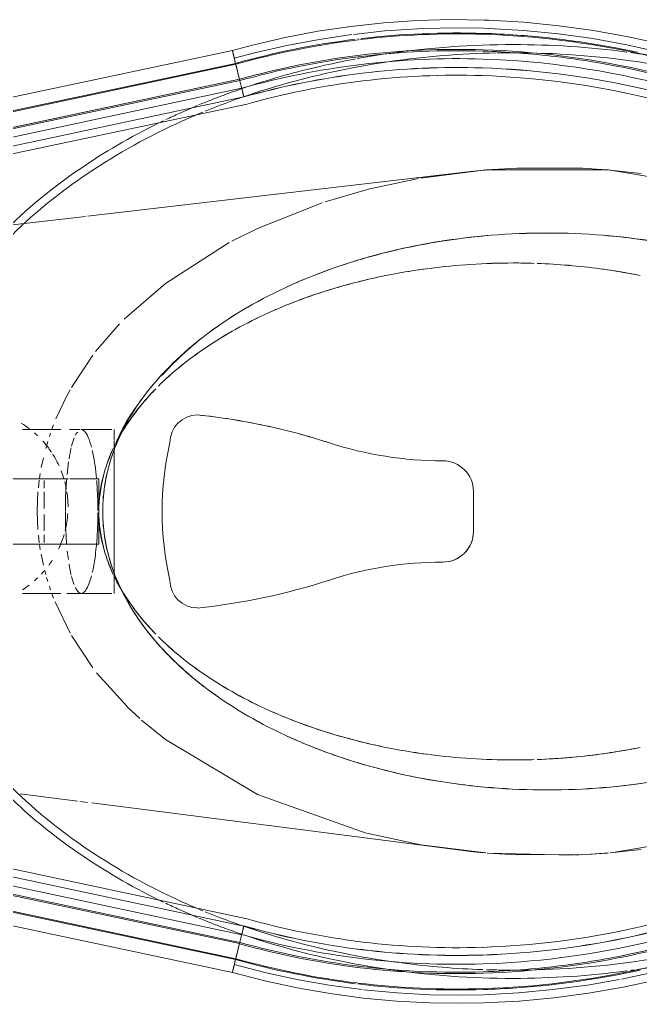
# Model space of a CAD drawing. Header units: inches. Extents: x 12491 to 15223, y 922 to 3433.
# Drawn here: x 14091.29 to 14100.75, y 2326.45 to 2341.46 of the extents above; entities that cross this region are included whole.
import ezdxf

# ---------------------------------------------------------------- set-up
doc = ezdxf.new("R2010")
doc.units = ezdxf.units.IN
doc.header["$MEASUREMENT"] = 0
doc.layers.add('P-SANR-FIXT-1', color=6, linetype='Continuous', lineweight=9)

# ---------------------------------------------------------------- blocks, each defined once
blk = doc.blocks.new('Plbg-Toilet Wall Mount FV-UH - _ALL_ADA-395364-DEMO _ NEW PLAN SUPERIMPOSED - 1ST FLOOR')
at = {"layer": 'P-SANR-FIXT-1'}
for p, q in [((-5.212, 21.119), (-4.909, 22.939)), ((7.138, 21.317), (7.026, 21.835)), ((-5.16, 21.614), (-5.21, 21.143)), ((-5.21, 21.143), (-5.16, 21.614)), ((5.21, 21.143), (5.16, 21.614)), ((5.16, 21.614), (5.21, 21.143)), ((-5.213, 21.103), (-5.225, 20.935)), ((-5.225, 20.935), (-5.213, 21.103)), ((5.212, 21.119), (5.238, 20.707)), ((5.225, 20.935), (5.213, 21.103)), ((5.213, 21.103), (5.225, 20.935)), ((-5.225, 20.935), (-5.237, 20.721)), ((5.234, 20.784), (5.225, 20.935)), ((5.225, 20.935), (5.234, 20.784)), ((-5.237, 20.721), (-5.24, 19.72)), ((5.24, 19.72), (5.237, 20.721)), ((5.237, 20.721), (5.24, 19.72)), ((5.243, 20.58), (5.213, 19.266)), ((5.24, 20.668), (5.242, 20.602)), ((-5.24, 19.72), (-5.213, 19.257)), ((-5.213, 19.257), (-5.24, 19.72)), ((5.214, 19.279), (5.24, 19.72)), ((5.24, 19.72), (5.214, 19.279)), ((-5.211, 19.235), (-5.204, 19.159)), ((-5.204, 19.159), (-5.211, 19.235)), ((5.212, 19.244), (5.087, 18.256)), ((5.204, 19.159), (5.211, 19.235)), ((5.211, 19.235), (5.204, 19.159)), ((-5.204, 19.159), (-5.195, 19.057)), ((-5.195, 19.057), (-5.204, 19.159)), ((5.195, 19.057), (5.204, 19.159)), ((5.204, 19.159), (5.195, 19.057)), ((-5.195, 19.057), (-4.508, 13.174)), ((-4.508, 13.174), (-5.195, 19.057)), ((-0.307, 19.057), (0, 19.057)), ((0, 19.057), (-0.307, 19.057)), ((0, 19.057), (0.307, 19.057)), ((0.307, 19.057), (0, 19.057)), ((4.795, 15.94), (5.195, 19.057)), ((5.195, 19.057), (4.795, 15.94)), ((-4.912, 17.434), (-5.08, 18.22)), ((5.086, 18.255), (4.912, 17.434)), ((-4.726, 16.795), (-4.909, 17.424)), ((-7.212, 17.303), (-7.211, 17.294)), ((4.448, 13.238), (4.795, 15.938)), ((4.795, 15.938), (4.448, 13.238)), ((-5.052, 8.224), (-6.596, 15.49)), ((-6.596, 15.49), (-5.052, 8.224)), ((-5.032, 8.23), (-6.576, 15.495)), ((-6.459, 15.524), (-6.458, 15.521)), ((-6.458, 15.521), (-4.916, 8.265)), ((-4.785, 8.298), (-6.328, 15.556)), ((-6.327, 15.556), (-4.784, 8.298)), ((-6.213, 15.584), (-4.676, 8.354)), ((-4.676, 8.354), (-6.213, 15.584)), ((-4.676, 8.354), (-6.213, 15.584)), ((-6.213, 15.584), (-4.676, 8.354)), ((4.676, 8.354), (6.213, 15.584)), ((6.213, 15.584), (4.676, 8.354)), ((6.213, 15.584), (4.676, 8.354)), ((4.676, 8.354), (6.213, 15.584)), ((6.327, 15.556), (4.787, 8.311)), ((4.788, 8.31), (6.328, 15.556)), ((4.914, 8.256), (6.459, 15.524)), ((6.576, 15.495), (5.029, 8.215)), ((6.596, 15.49), (5.048, 8.207)), ((5.048, 8.207), (6.596, 15.49)), ((-7.037, 15.381), (-5.483, 8.072)), ((-6.839, 15.43), (-5.29, 8.142)), ((-5.277, 8.147), (-6.826, 15.433)), ((5.276, 8.138), (6.826, 15.433)), ((6.839, 15.43), (5.288, 8.134)), ((5.483, 8.071), (7.037, 15.381)), ((3.158, 13.969), (2.98, 13.779)), ((-2.44, 13.295), (-2.863, 13.662)), ((2.979, 13.778), (2.461, 13.311)), ((-1.094, 13.577), (-1.25, 13.577)), ((-1.25, 13.577), (-1.094, 13.577)), ((-1.094, 13.577), (-1.25, 13.577)), ((-1.25, 13.577), (-1.094, 13.577)), ((-1.25, 13.544), (-1.25, 13.482)), ((-1.25, 13.544), (-1.25, 13.077)), ((-0.943, 13.577), (-1.083, 13.577)), ((-1.083, 13.577), (-0.943, 13.577)), ((-0.943, 13.577), (-1.083, 13.577)), ((-1.083, 13.577), (-0.943, 13.577)), ((-0.885, 13.577), (-0.943, 13.577)), ((-0.943, 13.577), (-0.885, 13.577)), ((-0.885, 13.577), (-0.943, 13.577)), ((-0.943, 13.577), (-0.885, 13.577)), ((0, 13.577), (-0.882, 13.577)), ((-0.882, 13.577), (-0.324, 13.577)), ((-0.625, 13.577), (-0.882, 13.577)), ((-0.882, 13.577), (0, 13.577)), ((0, 13.577), (-0.625, 13.577)), ((-0.324, 13.577), (0, 13.577)), ((0, 13.577), (0.882, 13.577)), ((0.882, 13.577), (0, 13.577)), ((0, 13.577), (0.882, 13.577)), ((0.625, 13.577), (0, 13.577)), ((0.882, 13.577), (0.625, 13.577)), ((0.885, 13.577), (0.943, 13.577)), ((0.943, 13.577), (0.885, 13.577)), ((0.885, 13.577), (0.943, 13.577)), ((0.943, 13.577), (0.885, 13.577)), ((0.943, 13.577), (1.083, 13.577)), ((1.083, 13.577), (0.943, 13.577)), ((0.943, 13.577), (1.083, 13.577)), ((1.083, 13.577), (0.943, 13.577)), ((1.094, 13.577), (1.25, 13.577)), ((1.25, 13.577), (1.094, 13.577)), ((1.094, 13.577), (1.25, 13.577)), ((1.25, 13.577), (1.094, 13.577)), ((1.25, 13.482), (1.25, 13.544)), ((1.25, 12.857), (1.25, 13.544)), ((-1.25, 13.482), (-1.25, 13.077)), ((1.25, 13.077), (1.25, 13.482)), ((-1.893, 12.927), (-2.386, 13.254)), ((-0.5, 12.901), (-0.5, 13.344)), ((-0.5, 13.344), (-0.5, 13.217)), ((-0.153, 13.344), (-0.5, 13.344)), ((-0.5, 13.217), (-0.5, 12.915)), ((-0.098, 13.344), (-0.153, 13.344)), ((0.06, 13.344), (-0.06, 13.344)), ((0.153, 13.344), (0.098, 13.344)), ((0.5, 13.344), (0.153, 13.344)), ((0.5, 13.218), (0.5, 13.344)), ((0.5, 13.344), (0.5, 12.9)), ((0.5, 12.915), (0.5, 13.218)), ((2.386, 13.254), (1.893, 12.927)), ((-4.504, 13.141), (-4.374, 12.031)), ((-4.374, 12.031), (-4.504, 13.141)), ((1.25, 13.077), (1.25, 12.857)), ((4.425, 13.057), (4.44, 13.17)), ((4.44, 13.17), (4.425, 13.057)), ((-1.25, 12.899), (-1.25, 13.06)), ((-1.25, 13.06), (-1.25, 12.899)), ((4.308, 12.147), (4.421, 13.022)), ((4.421, 13.022), (4.308, 12.147)), ((-1.765, 12.857), (-1.856, 12.906)), ((-1.413, 12.691), (-1.763, 12.856)), ((-1.25, 12.359), (-1.25, 12.767)), ((-1.25, 12.767), (-1.25, 12.182)), ((-0.5, 12.878), (-0.5, 12.789)), ((-0.5, 11.415), (-0.5, 12.863)), ((0.5, 12.785), (0.5, 12.9)), ((0.5, 12.885), (0.5, 10.927)), ((1.25, 12.767), (1.25, 12.614)), ((1.25, 12.182), (1.25, 12.767)), ((1.856, 12.906), (1.379, 12.677)), ((-1.256, 12.63), (-1.321, 12.655)), ((-0.5, 12.755), (-0.5, 12.681)), ((-0.5, 12.681), (-0.5, 12.51)), ((0.5, 12.681), (0.5, 12.755)), ((0.5, 12.552), (0.5, 12.681)), ((1.321, 12.655), (1.256, 12.63)), ((-1.146, 12.592), (-1.197, 12.609)), ((-0.96, 12.536), (-1.07, 12.568)), ((-0.67, 12.468), (-0.821, 12.5)), ((-0.5, 12.51), (-0.5, 11.415)), ((-0.358, 12.51), (-0.475, 12.51)), ((-0.044, 12.51), (-0.298, 12.51)), ((0.298, 12.51), (0.044, 12.51)), ((0.475, 12.51), (0.358, 12.51)), ((0.5, 11.027), (0.5, 12.51)), ((0.821, 12.5), (0.654, 12.465)), ((0.961, 12.536), (0.902, 12.52)), ((1.07, 12.568), (1.007, 12.549)), ((1.197, 12.609), (1.146, 12.592)), ((1.25, 12.57), (1.25, 12.182)), ((-1.25, 12.182), (-1.25, 12.356)), ((-0.504, 12.44), (-0.578, 12.452)), ((-0.363, 12.423), (-0.477, 12.436)), ((0, 12.404), (-0.302, 12.417)), ((0.273, 12.415), (0, 12.404)), ((0.477, 12.436), (0.363, 12.423)), ((0.583, 12.452), (0.504, 12.44))]:
    blk.add_line(p, q, dxfattribs=at)
at = {"layer": 'P-SANR-FIXT-1', "flags": 128}
for points in [[(-6.461, 23.968), (-6.659, 23.471), (-6.836, 22.966), (-6.993, 22.455), (-7.13, 21.938), (-7.245, 21.416), (-7.34, 20.89), (-7.414, 20.36), (-7.466, 19.828), (-7.497, 19.294), (-7.5, 19.218)], [(4.614, 23.89), (4.909, 22.939), (5.209, 21.154)], [(7.5, 19.218), (7.472, 19.752), (7.423, 20.284), (7.352, 20.814), (7.26, 21.341), (7.148, 21.864), (7.014, 22.381), (6.86, 22.893), (6.685, 23.399), (6.491, 23.897), (6.461, 23.968)], [(-7.007, 21.915), (-7.122, 21.398), (-7.216, 20.876), (-7.289, 20.352), (-7.341, 19.824), (-7.372, 19.296), (-7.375, 19.214)], [(7.375, 19.214), (7.347, 19.743), (7.298, 20.27), (7.228, 20.795), (7.143, 21.284)], [(-5.087, 18.256), (-5.212, 19.244), (-5.212, 21.119)], [(-5.24, 19.72), (-5.237, 20.721), (-5.225, 20.935)], [(-7.5, 19.218), (-7.506, 18.709), (-7.492, 18.2), (-7.458, 17.693), (-7.403, 17.187), (-7.328, 16.684), (-7.233, 16.184), (-7.119, 15.688), (-7.037, 15.381)], [(7.037, 15.381), (7.164, 15.874), (7.271, 16.371), (7.359, 16.872), (7.426, 17.377), (7.473, 17.883), (7.5, 18.391), (7.506, 18.9), (7.5, 19.218)], [(-7.375, 19.214), (-7.381, 18.71), (-7.367, 18.206), (-7.333, 17.704), (-7.282, 17.229)], [(7.301, 17.387), (7.348, 17.888), (7.375, 18.391), (7.381, 18.895), (7.375, 19.214)], [(4.909, 17.424), (4.321, 15.763), (3.481, 14.36), (3.184, 13.998)], [(6.916, 15.411), (7.042, 15.899), (7.148, 16.391), (7.235, 16.887), (7.298, 17.359)], [(-7.279, 17.203), (-7.205, 16.705), (-7.111, 16.21), (-6.998, 15.719), (-6.916, 15.411)], [(-4.127, 15.374), (-4.321, 15.763), (-4.712, 16.752)], [(-2.934, 13.732), (-3.481, 14.36), (-4.106, 15.335)]]:
    blk.add_lwpolyline(points, dxfattribs=at)
at = {"layer": 'P-SANR-FIXT-1'}
for centre, radius, start, end in [((5.862, 18.785), 13.152, 157.2758, 178.1438), ((5.862, 18.785), 12.895, 157.0821, 169.9863), ((5.862, 18.785), 12.916, 157.0869, 167.6115), ((5.862, 18.785), 12.916, 157.0869, 167.6115), ((-5.862, 18.785), 12.774, 1.8562, 22.9467), ((-5.862, 18.785), 12.916, 12.3885, 22.9131), ((-5.862, 18.785), 12.916, 12.3885, 22.9131), ((-5.862, 18.785), 13.152, 1.8562, 22.7242), ((5.862, 18.785), 12.639, 157.0205, 178.1438), ((5.862, 18.785), 12.521, 156.9911, 178.1438), ((5.862, 18.785), 12.521, 156.9911, 178.1438), ((5.862, 18.785), 12.521, 156.9911, 178.1438), ((5.862, 18.785), 12.521, 156.9911, 178.1438), ((5.862, 18.785), 12.638, 157.0203, 167.5814), ((-5.862, 18.785), 12.521, 1.8562, 23.0089), ((-5.862, 18.785), 12.521, 12.4326, 23.0089), ((-5.862, 18.785), 12.521, 1.8562, 23.0089), ((-5.862, 18.785), 12.521, 1.8562, 23.0089), ((-5.862, 18.785), 12.638, 12.4186, 22.9797), ((-5.862, 18.785), 12.639, 1.8562, 22.9795), ((-5.862, 18.785), 12.895, 12.3871, 18.2386), ((5.862, 18.785), 12.774, 165.3236, 178.1438), ((5.862, 18.785), 13.166, 167.8283, 172.102), ((5.862, 18.785), 12.916, 167.6153, 178.1438), ((5.862, 18.785), 12.916, 167.6153, 178.1438), ((5.862, 18.785), 12.638, 167.582, 178.1437), ((-5.862, 18.785), 12.521, 1.8562, 12.4326), ((-5.862, 18.785), 12.638, 1.8563, 12.418), ((-5.862, 18.785), 12.895, 9.8902, 12.3871), ((-5.862, 18.785), 12.916, 1.8562, 12.3847), ((-5.862, 18.785), 12.916, 1.8562, 12.3847), ((-5.862, 18.785), 13.166, 4.1316, 12.3477), ((5.862, 18.785), 12.895, 169.9863, 173.2025), ((-5.862, 18.785), 12.895, 4.7661, 9.8902), ((5.862, 18.785), 13.166, 172.1342, 175.9067), ((5.862, 18.785), 12.895, 173.2025, 178.1438), ((-5.862, 18.785), 12.895, 1.8562, 4.7661), ((5.862, 18.785), 13.166, 175.9233, 178.1438), ((-5.862, 18.785), 13.166, 1.8562, 4.0768), ((5.213, 18.806), 12.516, 178.1438, 186.7), ((5.213, 18.806), 12.502, 178.1438, 186.8053), ((5.213, 18.806), 12.266, 178.1438, 186.9135), ((5.213, 18.806), 12.266, 178.1438, 186.9135), ((5.213, 18.806), 12.245, 178.1438, 186.9154), ((5.213, 18.806), 12.124, 178.1438, 186.9246), ((5.213, 18.806), 11.989, 178.1438, 195.7263), ((5.213, 18.806), 11.988, 178.1438, 186.9351), ((5.213, 18.806), 11.871, 178.1438, 195.7448), ((5.213, 18.806), 11.871, 178.1438, 186.9443), ((5.213, 18.806), 11.871, 178.1438, 186.9443), ((5.213, 18.806), 11.871, 178.1438, 195.7448), ((-5.213, 18.806), 11.871, 344.2552, 1.8562), ((-5.213, 18.806), 11.871, 344.2552, 1.8562), ((-5.213, 18.806), 11.871, 344.2552, 1.8562), ((-5.213, 18.806), 11.989, 344.2737, 1.8562), ((-5.213, 18.806), 12.124, 344.2945, 1.8562), ((-5.213, 18.806), 11.871, 353.0557, 1.8562), ((-5.213, 18.806), 11.988, 353.0649, 1.8562), ((-5.213, 18.806), 12.245, 353.0846, 1.8562), ((-5.213, 18.806), 12.266, 353.0865, 1.8562), ((-5.213, 18.806), 12.266, 353.0865, 1.8562), ((-5.213, 18.806), 12.502, 353.0573, 1.8562), ((-5.213, 18.806), 12.516, 353.0648, 1.8562), ((-0.307, 18.591), 0.466, 90, 180), ((-0.307, 18.591), 0.466, 90, 180), ((0.307, 18.591), 0.466, 0, 90), ((0.307, 18.591), 0.466, 45, 90), ((0.307, 18.591), 0.466, 0, 45), ((-6.366, 18.591), 5.593, 342, 360), ((-6.366, 18.591), 5.593, 342, 360), ((6.366, 18.591), 5.593, 180, 198), ((6.366, 18.591), 5.593, 180, 198), ((5.213, 18.806), 12.502, 186.8964, 195.649), ((5.213, 18.806), 12.266, 186.9139, 195.684), ((5.213, 18.806), 12.266, 186.9139, 195.684), ((5.213, 18.806), 12.245, 186.9154, 187.0909), ((5.213, 18.806), 12.245, 187.0909, 195.6871), ((5.213, 18.806), 12.124, 186.9246, 195.7055), ((5.213, 18.806), 11.988, 186.9355, 195.7264), ((5.213, 18.806), 11.871, 186.9443, 195.7448), ((5.213, 18.806), 11.871, 186.9443, 195.7448), ((-5.213, 18.806), 11.871, 344.2552, 353.0557), ((-5.213, 18.806), 11.988, 344.2736, 353.0645), ((-5.213, 18.806), 12.245, 344.3129, 352.9091), ((-5.213, 18.806), 12.266, 344.316, 353.0861), ((-5.213, 18.806), 12.266, 344.316, 353.0861), ((-5.213, 18.806), 12.502, 344.351, 353.0161), ((-5.213, 18.806), 12.245, 352.9091, 353.0846), ((5.213, 18.806), 12.516, 187.1373, 195.647), ((-5.213, 18.806), 12.516, 344.353, 352.8882), ((8.312, 13.822), 9.84, 162, 174), ((8.312, 13.822), 9.84, 162, 168), ((-8.312, 13.822), 9.84, 6, 18), ((-8.312, 13.822), 9.84, 6, 18), ((8.312, 13.822), 9.84, 168, 174), ((-1.051, 14.85), 0.422, 180, 270), ((-1.051, 14.85), 0.422, 180, 270), ((1.051, 14.85), 0.422, 270, 360), ((1.051, 14.85), 0.422, 270, 360), ((0, 19.079), 4.768, 257.2614, 282.7386), ((0, 19.079), 4.768, 257.2614, 282.7386), ((-0.071, 11.376), 1.5, 106.7769, 111.4783), ((-0.071, 11.376), 1.5, 106.7769, 111.4783), ((-0.071, 11.376), 1.5, 100.6956, 105), ((-0.071, 11.376), 1.5, 100.6956, 105), ((-0.071, 11.376), 1.5, 90, 98.5061), ((-0.071, 11.376), 1.5, 90, 98.5061), ((-0.071, 11.376), 1.5, 76.0162, 86.1401), ((-0.071, 11.376), 1.5, 76.0162, 86.1401), ((-0.071, 11.376), 1.5, 67.5697, 73.7326), ((-0.071, 11.376), 1.5, 67.5697, 73.7326), ((-0.071, 11.376), 1.5, 64.5381, 67.4395), ((-0.071, 11.376), 1.5, 64.5381, 67.4395), ((-0.071, 11.376), 1.5, 123.6957, 126.2702), ((-0.071, 11.376), 1.5, 123.6957, 126.2702), ((-0.071, 11.376), 1.5, 120, 122.3552), ((-0.071, 11.376), 1.5, 120, 122.3552), ((-0.071, 11.376), 1.5, 114.6368, 119.5802), ((-0.071, 11.376), 1.5, 114.6368, 119.5802), ((-0.071, 11.376), 1.5, 53.4217, 57.1171), ((-0.071, 11.376), 1.5, 53.4217, 57.1171), ((-0.071, 11.376), 1.5, 126.5524, 131.8255), ((-0.071, 11.376), 1.5, 126.5524, 131.8255), ((-0.071, 11.376), 1.5, 46.8057, 49.4175), ((-0.071, 11.376), 1.5, 46.8057, 49.4175), ((-0.071, 11.376), 1.5, 136.1341, 138.8637), ((-0.071, 11.376), 1.5, 136.1341, 138.8637), ((-0.071, 11.376), 1.5, 41.0967, 43.8206), ((-0.071, 11.376), 1.5, 41.0967, 43.8206), ((-0.071, 11.376), 1.5, 142.4734, 148.3945), ((-0.071, 11.376), 1.5, 142.4734, 148.3945), ((-0.071, 11.376), 1.5, 32.3906, 37.2722), ((-0.071, 11.376), 1.5, 32.3906, 37.2722)]:
    blk.add_arc(centre, radius, start, end, dxfattribs=at)
for points in [[(0, 13.404), (-0.304, 13.404), (-0.912, 13.511), (-1.834, 14.022), (-2.708, 14.909), (-3.449, 16.141), (-3.983, 17.643), (-4.262, 19.316), (-4.262, 21.047), (-3.983, 22.72), (-3.449, 24.222), (-2.708, 25.454), (-1.834, 26.341), (-0.912, 26.851), (-0.304, 26.958), (0, 26.958)], [(0, 26.958), (0.304, 26.958), (0.912, 26.851), (1.834, 26.341), (2.708, 25.454), (3.449, 24.222), (3.983, 22.72), (4.262, 21.047), (4.262, 19.316), (3.983, 17.643), (3.449, 16.141), (2.708, 14.909), (1.834, 14.022), (0.912, 13.511), (0.304, 13.404), (0, 13.404)], [(-6.618, 22.801), (-6.719, 22.402), (-6.799, 21.994), (-6.86, 21.581)], [(6.86, 21.582), (6.799, 21.994), (6.719, 22.402), (6.618, 22.801)], [(6.994, 21.536), (6.964, 21.741), (6.93, 21.944), (6.892, 22.146)], [(-7.005, 21.454), (-6.993, 21.539), (-6.981, 21.623), (-6.968, 21.708)], [(-3.637, 21.417), (-3.625, 21.478), (-3.614, 21.54), (-3.601, 21.601)], [(3.601, 21.601), (3.614, 21.54), (3.625, 21.478), (3.637, 21.417)], [(7.001, 19.663), (7.001, 20.305), (6.954, 20.946), (6.861, 21.576)], [(7.005, 21.454), (7.002, 21.474), (6.999, 21.494), (6.997, 21.515)], [(3.753, 20.549), (3.768, 20.377), (3.779, 20.203), (3.786, 20.03)], [(-7, 19.603), (-7, 19.542), (-6.999, 19.482), (-6.998, 19.421)], [(6.999, 19.435), (7, 19.491), (7, 19.547), (7, 19.603)], [(7, 19.603), (7.001, 19.623), (7.001, 19.643), (7.001, 19.663)], [(6.994, 19.258), (6.996, 19.312), (6.997, 19.367), (6.998, 19.421)], [(6.891, 17.966), (6.944, 18.374), (6.978, 18.785), (6.992, 19.198)], [(-4.118, 18.526), (-4.092, 18.365), (-4.062, 18.205), (-4.028, 18.047)], [(4.028, 18.048), (4.062, 18.205), (4.092, 18.365), (4.118, 18.526)], [(-6.911, 17.286), (-6.941, 17.448), (-6.968, 17.61), (-6.991, 17.774)], [(6.657, 16.182), (6.802, 16.7), (6.913, 17.233), (6.991, 17.774)], [(-3.712, 16.919), (-3.662, 16.775), (-3.608, 16.634), (-3.551, 16.497)], [(3.615, 16.656), (3.649, 16.743), (3.681, 16.83), (3.712, 16.919)], [(3.551, 16.496), (3.573, 16.549), (3.594, 16.602), (3.615, 16.656)], [(6.359, 15.263), (6.47, 15.563), (6.57, 15.87), (6.657, 16.182)], [(-6.576, 15.495), (-6.685, 15.468), (-6.87, 15.422), (-6.99, 15.393), (-7.034, 15.382)], [(-6.704, 15.463), (-6.669, 15.472), (-6.627, 15.482), (-6.584, 15.493)], [(-6.359, 15.263), (-6.398, 15.369), (-6.436, 15.475), (-6.472, 15.582)], [(6.328, 15.556), (6.367, 15.546), (6.445, 15.527), (6.537, 15.504), (6.569, 15.496), (6.576, 15.495)], [(6.576, 15.495), (6.685, 15.468), (6.87, 15.422), (6.99, 15.393), (7.034, 15.382)], [(6.704, 15.463), (6.669, 15.472), (6.627, 15.482), (6.584, 15.493)], [(-7.034, 15.382), (-7.037, 15.381), (-7.038, 15.381), (-7.037, 15.381)], [(-6.914, 15.412), (-6.871, 15.422), (-6.811, 15.437), (-6.735, 15.456)], [(6.914, 15.412), (6.871, 15.422), (6.811, 15.437), (6.735, 15.456)], [(6.826, 15.433), (6.845, 15.428), (6.881, 15.42), (6.914, 15.412), (6.917, 15.411), (6.914, 15.412)], [(7.034, 15.382), (7.037, 15.381), (7.038, 15.381), (7.037, 15.381)], [(-6.205, 14.87), (-6.258, 14.997), (-6.308, 15.126), (-6.356, 15.256)], [(6.205, 14.87), (6.258, 14.997), (6.308, 15.126), (6.356, 15.256)], [(-6.094, 14.93), (-6.051, 14.827), (-6.007, 14.724), (-5.961, 14.623)], [(-5.961, 14.623), (-5.732, 14.115), (-5.465, 13.635), (-5.163, 13.184)], [(-1.678, 14.036), (-1.742, 14.091), (-1.807, 14.15), (-1.871, 14.213)], [(1.871, 14.213), (1.807, 14.15), (1.742, 14.092), (1.678, 14.038)], [(-1.806, 14.069), (-1.59, 13.903), (-1.369, 13.751), (-1.149, 13.653)], [(1.149, 13.667), (1.369, 13.77), (1.59, 13.903), (1.806, 14.069)], [(-1.149, 13.667), (-1.096, 13.643), (-1.043, 13.618), (-0.99, 13.597)], [(0.99, 13.599), (1.043, 13.62), (1.096, 13.643), (1.149, 13.667)], [(-0.992, 13.581), (-1.019, 13.594), (-1.046, 13.608), (-1.073, 13.622)], [(-1.073, 13.622), (-1.046, 13.608), (-1.019, 13.594), (-0.992, 13.58)], [(-0.821, 13.506), (-0.867, 13.524), (-0.914, 13.544), (-0.96, 13.566)], [(-0.96, 13.566), (-0.892, 13.534), (-0.823, 13.503), (-0.755, 13.478)], [(-0.887, 13.56), (-0.59, 13.455), (-0.295, 13.404), (0, 13.404)], [(0, 13.404), (0.295, 13.404), (0.59, 13.455), (0.887, 13.56)], [(0.755, 13.481), (0.823, 13.506), (0.892, 13.534), (0.96, 13.566)], [(0.96, 13.566), (0.914, 13.544), (0.867, 13.523), (0.821, 13.504)], [(1.073, 13.622), (1.046, 13.608), (1.019, 13.594), (0.992, 13.58)], [(0.992, 13.581), (1.019, 13.594), (1.046, 13.608), (1.073, 13.622)], [(-0.755, 13.481), (-0.777, 13.489), (-0.799, 13.497), (-0.821, 13.506)], [(0.821, 13.506), (0.799, 13.497), (0.777, 13.489), (0.755, 13.48)], [(-1.128, 13.185), (-1.088, 13.202), (-1.037, 13.218), (-0.979, 13.233)], [(-0.928, 13.246), (-0.884, 13.256), (-0.835, 13.265), (-0.784, 13.274)], [(-0.777, 13.275), (-0.753, 13.279), (-0.729, 13.283), (-0.704, 13.287)], [(-0.703, 13.287), (-0.64, 13.296), (-0.573, 13.304), (-0.503, 13.311)], [(-0.281, 13.325), (-0.214, 13.328), (-0.145, 13.329), (-0.077, 13.331)], [(-0.075, 13.331), (-0.054, 13.331), (-0.034, 13.331), (-0.014, 13.332)], [(0, 13.344), (-0.016, 13.344), (-0.033, 13.344), (-0.049, 13.344)], [(-0.049, 13.344), (-0.033, 13.344), (-0.016, 13.344), (0, 13.344)], [(0.049, 13.344), (0.033, 13.344), (0.016, 13.344), (0, 13.344)], [(0, 13.344), (0.016, 13.344), (0.033, 13.344), (0.049, 13.344)], [(0.02, 13.332), (0.038, 13.331), (0.056, 13.331), (0.075, 13.331)], [(0.077, 13.331), (0.223, 13.329), (0.367, 13.322), (0.502, 13.31)], [(0.703, 13.287), (0.786, 13.275), (0.863, 13.261), (0.929, 13.246)], [(0.981, 13.233), (1.039, 13.218), (1.138, 13.186), (1.229, 13.133), (1.25, 13.096), (1.25, 13.077)], [(-5.163, 13.184), (-4.861, 12.736), (-4.525, 12.316), (-4.148, 11.953)], [(1.25, 13.077), (1.25, 13.06), (1.241, 13.043), (1.222, 13.026)], [(-0.997, 12.93), (-1.042, 12.942), (-1.087, 12.954), (-1.122, 12.967)], [(-0.803, 12.891), (-0.864, 12.901), (-0.918, 12.912), (-0.97, 12.924)], [(0.971, 12.924), (0.921, 12.912), (0.864, 12.901), (0.803, 12.891)], [(1.116, 12.967), (1.081, 12.954), (1.039, 12.941), (0.991, 12.93)], [(1.219, 13.023), (1.203, 13.01), (1.183, 12.997), (1.157, 12.984)], [(-0.562, 12.86), (-0.633, 12.867), (-0.698, 12.876), (-0.759, 12.885)], [(-0.291, 12.842), (-0.363, 12.845), (-0.435, 12.849), (-0.502, 12.855)], [(-0.01, 12.835), (-0.101, 12.835), (-0.193, 12.837), (-0.282, 12.841)], [(0.281, 12.841), (0.189, 12.837), (0.094, 12.835), (0, 12.835)], [(0.735, 12.881), (0.694, 12.875), (0.652, 12.869), (0.608, 12.864)]]:
    blk.add_open_spline(points, degree=3, dxfattribs=at)
for points, knots in [([(2.213, 14.426), (2.376, 14.587), (2.816, 15.088), (3.449, 16.141), (3.983, 17.643), (4.262, 19.316), (4.262, 21.047), (3.983, 22.72), (3.449, 24.222), (2.708, 25.454), (1.834, 26.341), (0.912, 26.851), (0.304, 26.958), (0, 26.958)], [3.730641, 3.730641, 3.730641, 3.730641, 3.866576, 4.108237, 4.349898, 4.591558, 4.833219, 5.07488, 5.316541, 5.558202, 5.799863, 6.041524, 6.283185, 6.283185, 6.283185, 6.283185]), ([(-3.454, 24.091), (-3.649, 23.658), (-3.934, 22.842), (-4.106, 21.95), (-4.158, 21.565)], [0.9817477, 0.9817477, 0.9817477, 0.9817477, 1.2083049, 1.3744468, 1.3744468, 1.3744468, 1.3744468]), ([(-4.119, 21.826), (-4.161, 21.567), (-4.262, 20.74), (-4.261, 19.623), (-4.161, 18.796), (-4.12, 18.536)], [1.3367236, 1.3367236, 1.3367236, 1.3367236, 1.4499658, 1.6916268, 1.804869, 1.804869, 1.804869, 1.804869]), ([(4.118, 18.526), (4.16, 18.789), (4.262, 19.619), (4.261, 20.744), (4.161, 21.574), (4.118, 21.837)], [4.4768, 4.4768, 4.4768, 4.4768, 4.5915585, 4.8332195, 4.9479779, 4.9479779, 4.9479779, 4.9479779]), ([(-6.861, 21.577), (-6.954, 20.946), (-7.002, 20.285), (-7.001, 19.623), (-7, 19.603)], [0.43159853, 0.43159853, 0.43159853, 0.43159853, 0.5, 0.50214534, 0.50214534, 0.50214534, 0.50214534]), ([(-4.158, 21.566), (-4.181, 21.391), (-4.231, 20.932), (-4.25, 20.467), (-4.25, 20.181)], [1.3744468, 1.3744468, 1.3744468, 1.3744468, 1.4499658, 1.5707963, 1.5707963, 1.5707963, 1.5707963]), ([(-3.601, 21.6), (-3.642, 21.399), (-3.729, 20.883), (-3.774, 20.351), (-3.786, 20.03)], [-5.0026007, -5.0026007, -5.0026007, -5.0026007, -4.9087385, -4.7663671, -4.7663671, -4.7663671, -4.7663671]), ([(3.786, 20.03), (3.774, 20.351), (3.729, 20.883), (3.642, 21.399), (3.601, 21.6)], [-1.5168182, -1.5168182, -1.5168182, -1.5168182, -1.3744468, -1.2805846, -1.2805846, -1.2805846, -1.2805846]), ([(-6.991, 17.774), (-7.081, 18.396), (-7.167, 19.611), (-7.088, 20.825), (-7.012, 21.397)], [0.4331085, 0.4331085, 0.4331085, 0.4331085, 0.5, 0.5613389, 0.5613389, 0.5613389, 0.5613389]), ([(-3.786, 20.03), (-3.774, 20.351), (-3.734, 20.819), (-3.662, 21.275), (-3.637, 21.416)], [4.7663741, 4.7663741, 4.7663741, 4.7663741, 4.9087385, 4.9741884, 4.9741884, 4.9741884, 4.9741884]), ([(3.637, 21.416), (3.662, 21.275), (3.705, 21), (3.737, 20.722), (3.749, 20.589)], [1.3089969, 1.3089969, 1.3089969, 1.3089969, 1.3744468, 1.4339946, 1.4339946, 1.4339946, 1.4339946]), ([(6.991, 17.774), (7.081, 18.396), (7.167, 19.611), (7.088, 20.825), (7.012, 21.397)], [-0.5668915, -0.5668915, -0.5668915, -0.5668915, -0.5, -0.4386611, -0.4386611, -0.4386611, -0.4386611]), ([(-4.25, 20.181), (-4.25, 19.895), (-4.231, 19.431), (-4.182, 18.972), (-4.158, 18.797)], [1.5707963, 1.5707963, 1.5707963, 1.5707963, 1.6916268, 1.7671459, 1.7671459, 1.7671459, 1.7671459]), ([(-3.71, 18.383), (-3.764, 18.803), (-3.799, 19.339), (-3.791, 19.875), (-3.787, 19.981)], [4.5224767, 4.5224767, 4.5224767, 4.5224767, 4.712389, 4.7592635, 4.7592635, 4.7592635, 4.7592635]), ([(-3.787, 19.981), (-3.791, 19.875), (-3.799, 19.339), (-3.765, 18.803), (-3.71, 18.383)], [-4.7592567, -4.7592567, -4.7592567, -4.7592567, -4.712389, -4.5224949, -4.5224949, -4.5224949, -4.5224949]), ([(3.787, 19.981), (3.791, 19.875), (3.799, 19.339), (3.764, 18.803), (3.71, 18.383)], [1.5239218, 1.5239218, 1.5239218, 1.5239218, 1.5707963, 1.7607086, 1.7607086, 1.7607086, 1.7607086]), ([(3.71, 18.383), (3.764, 18.803), (3.799, 19.339), (3.791, 19.875), (3.787, 19.981)], [-1.7606904, -1.7606904, -1.7606904, -1.7606904, -1.5707963, -1.5239287, -1.5239287, -1.5239287, -1.5239287]), ([(-6.998, 19.404), (-6.977, 18.318), (-6.756, 16.784), (-6.274, 15.369), (-6.109, 14.965)], [0.5092199, 0.5092199, 0.5092199, 0.5092199, 0.625, 0.6735767, 0.6735767, 0.6735767, 0.6735767]), ([(-4.158, 18.797), (-4.106, 18.413), (-3.927, 17.487), (-3.449, 16.141), (-2.708, 14.909), (-1.834, 14.022), (-0.912, 13.511), (-0.304, 13.404), (0, 13.404)], [1.767146, 1.767146, 1.767146, 1.767146, 1.933288, 2.174949, 2.41661, 2.658271, 2.899932, 3.141593, 3.141593, 3.141593, 3.141593]), ([(-3.637, 17.91), (-3.662, 18.052), (-3.686, 18.205), (-3.707, 18.359), (-3.708, 18.368)], [4.45058959, 4.45058959, 4.45058959, 4.45058959, 4.51603944, 4.52030831, 4.52030831, 4.52030831, 4.52030831]), ([(-3.708, 18.368), (-3.707, 18.359), (-3.648, 17.915), (-3.472, 17.059), (-3.057, 15.912), (-2.524, 14.956), (-2.117, 14.456), (-1.913, 14.254)], [-4.5203255, -4.5203255, -4.5203255, -4.5203255, -4.5160394, -4.3196899, -4.1233404, -3.9269908, -3.7373195, -3.7373195, -3.7373195, -3.7373195]), ([(1.913, 14.254), (2.118, 14.46), (2.524, 14.954), (3.057, 15.912), (3.472, 17.059), (3.648, 17.915), (3.707, 18.359), (3.708, 18.368)], [-2.5458658, -2.5458658, -2.5458658, -2.5458658, -2.3561945, -2.1598449, -1.9634954, -1.7671459, -1.7628598, -1.7628598, -1.7628598, -1.7628598]), ([(3.708, 18.368), (3.707, 18.359), (3.686, 18.205), (3.662, 18.052), (3.637, 17.91)], [1.762877, 1.762877, 1.762877, 1.762877, 1.76714587, 1.83259571, 1.83259571, 1.83259571, 1.83259571]), ([(-4.028, 18.048), (-4.001, 17.921), (-3.911, 17.534), (-3.798, 17.163), (-3.712, 16.92)], [1.8767298, 1.8767298, 1.8767298, 1.8767298, 1.9332878, 2.0511799, 2.0511799, 2.0511799, 2.0511799]), ([(3.712, 16.919), (3.798, 17.162), (3.911, 17.534), (4.001, 17.921), (4.028, 18.048)], [4.2320054, 4.2320054, 4.2320054, 4.2320054, 4.3498975, 4.4064555, 4.4064555, 4.4064555, 4.4064555]), ([(-3.189, 16.305), (-3.285, 16.552), (-3.458, 17.071), (-3.585, 17.626), (-3.637, 17.91)], [4.1889052, 4.1889052, 4.1889052, 4.1889052, 4.3196899, 4.4505676, 4.4505676, 4.4505676, 4.4505676]), ([(3.637, 17.91), (3.585, 17.626), (3.458, 17.071), (3.285, 16.552), (3.189, 16.304)], [1.8326177, 1.8326177, 1.8326177, 1.8326177, 1.9634954, 2.0942801, 2.0942801, 2.0942801, 2.0942801]), ([(6.109, 14.966), (6.274, 15.369), (6.6, 16.325), (6.806, 17.336), (6.884, 17.913)], [0.3264233, 0.3264233, 0.3264233, 0.3264233, 0.375, 0.4375, 0.4375, 0.4375, 0.4375]), ([(-6.484, 15.617), (-6.546, 15.803), (-6.711, 16.341), (-6.839, 16.896), (-6.907, 17.261)], [0.35364369, 0.35364369, 0.35364369, 0.35364369, 0.375, 0.41464738, 0.41464738, 0.41464738, 0.41464738]), ([(-3.551, 16.496), (-3.507, 16.391), (-3.257, 15.822), (-2.776, 15.012), (-2.282, 14.494), (-2.068, 14.297)], [2.1212008, 2.1212008, 2.1212008, 2.1212008, 2.1749488, 2.4166097, 2.5925993, 2.5925993, 2.5925993, 2.5925993]), ([(2.068, 14.288), (2.282, 14.482), (2.775, 15.02), (3.257, 15.821), (3.507, 16.391), (3.551, 16.496)], [3.690586, 3.690586, 3.690586, 3.690586, 3.8665756, 4.1082365, 4.1619845, 4.1619845, 4.1619845, 4.1619845]), ([(-1.913, 14.254), (-2.118, 14.46), (-2.524, 14.954), (-2.937, 15.697), (-3.14, 16.18), (-3.188, 16.304)], [3.7373192, 3.7373192, 3.7373192, 3.7373192, 3.9269908, 4.1233404, 4.1887902, 4.1887902, 4.1887902, 4.1887902]), ([(3.188, 16.304), (3.14, 16.18), (2.937, 15.697), (2.524, 14.956), (2.117, 14.456), (1.913, 14.254)], [2.0943951, 2.0943951, 2.0943951, 2.0943951, 2.1598449, 2.3561945, 2.5458661, 2.5458661, 2.5458661, 2.5458661]), ([(-6.328, 15.556), (-6.347, 15.551), (-6.386, 15.542), (-6.442, 15.528), (-6.491, 15.516), (-6.545, 15.502), (-6.569, 15.496), (-6.576, 15.495)], [0, 0, 0, 0, 0.166667, 0.333333, 0.5, 0.666667, 1, 1, 1, 1]), ([(-6.459, 15.524), (-6.457, 15.524), (-6.446, 15.527), (-6.417, 15.534), (-6.39, 15.541), (-6.36, 15.548), (-6.338, 15.553), (-6.327, 15.556)], [0, 0, 0, 0, 0.333333, 0.5, 0.666667, 0.833333, 1, 1, 1, 1]), ([(6.459, 15.524), (6.457, 15.524), (6.446, 15.527), (6.417, 15.534), (6.39, 15.541), (6.36, 15.548), (6.338, 15.553), (6.327, 15.556)], [-1, -1, -1, -1, -0.666667, -0.5, -0.333333, -0.166667, 0, 0, 0, 0]), ([(-7.037, 15.381), (-7.036, 15.382), (-7.027, 15.384), (-6.991, 15.393), (-6.952, 15.402), (-6.938, 15.406)], [0.1428571, 0.1428571, 0.1428571, 0.1428571, 0.2857143, 0.5714286, 0.7142857, 0.7142857, 0.7142857, 0.7142857]), ([(-6.826, 15.433), (-6.836, 15.431), (-6.854, 15.426), (-6.878, 15.42), (-6.897, 15.416), (-6.915, 15.411), (-6.917, 15.411), (-6.914, 15.412)], [0, 0, 0, 0, 0.166667, 0.333333, 0.5, 0.666667, 1, 1, 1, 1]), ([(7.037, 15.381), (7.036, 15.381), (7.032, 15.382), (7.009, 15.388), (6.965, 15.399), (6.937, 15.406)], [-0.8571429, -0.8571429, -0.8571429, -0.8571429, -0.7857143, -0.5714286, -0.2857143, -0.2857143, -0.2857143, -0.2857143]), ([(4.148, 11.953), (4.522, 12.323), (5.199, 13.15), (5.785, 14.211), (6.051, 14.827), (6.094, 14.93)], [0.1875, 0.1875, 0.1875, 0.1875, 0.25, 0.3125, 0.3250001, 0.3250001, 0.3250001, 0.3250001]), ([(-5.98, 14.365), (-6.012, 14.433), (-6.087, 14.594), (-6.157, 14.757), (-6.197, 14.851)], [0.30408491, 0.30408491, 0.30408491, 0.30408491, 0.3125, 0.32373796, 0.32373796, 0.32373796, 0.32373796]), ([(5.98, 14.365), (6.012, 14.433), (6.087, 14.594), (6.157, 14.757), (6.197, 14.851)], [-0.69591509, -0.69591509, -0.69591509, -0.69591509, -0.6875, -0.67626204, -0.67626204, -0.67626204, -0.67626204]), ([(1.486, 13.849), (1.6, 13.919), (1.846, 14.089), (2.086, 14.3), (2.213, 14.426)], [3.5342917, 3.5342917, 3.5342917, 3.5342917, 3.6249146, 3.7306413, 3.7306413, 3.7306413, 3.7306413]), ([(-2.932, 10.844), (-2.951, 10.855), (-3.422, 11.14), (-4.273, 11.82), (-5.251, 13.015), (-5.758, 13.905), (-5.964, 14.332)], [0.1222923, 0.1222923, 0.1222923, 0.1222923, 0.125, 0.1875, 0.25, 0.302738, 0.302738, 0.302738, 0.302738]), ([(-2.068, 14.288), (-1.988, 14.216), (-1.901, 14.144), (-1.813, 14.074), (-1.806, 14.068)], [2.59259931, 2.59259931, 2.59259931, 2.59259931, 2.65827071, 2.66371959, 2.66371959, 2.66371959, 2.66371959]), ([(1.806, 14.069), (1.812, 14.074), (1.901, 14.142), (1.988, 14.216), (2.068, 14.288)], [3.61946572, 3.61946572, 3.61946572, 3.61946572, 3.6249146, 3.690586, 3.690586, 3.690586, 3.690586]), ([(2.959, 10.86), (2.97, 10.867), (3.43, 11.147), (4.273, 11.82), (5.251, 13.015), (5.758, 13.905), (5.964, 14.332)], [-0.8764223, -0.8764223, -0.8764223, -0.8764223, -0.875, -0.8125, -0.75, -0.697262, -0.697262, -0.697262, -0.697262]), ([(-1.871, 14.213), (-1.665, 14.012), (-1.397, 13.812), (-1.13, 13.647), (-1.072, 13.614)], [-3.7244161, -3.7244161, -3.7244161, -3.7244161, -3.5342917, -3.4811446, -3.4811446, -3.4811446, -3.4811446]), ([(1.073, 13.622), (1.131, 13.652), (1.396, 13.803), (1.665, 14.012), (1.871, 14.213)], [-2.8020407, -2.8020407, -2.8020407, -2.8020407, -2.7488936, -2.5587692, -2.5587692, -2.5587692, -2.5587692]), ([(-1.073, 13.622), (-1.131, 13.652), (-1.331, 13.766), (-1.534, 13.913), (-1.678, 14.036)], [3.4811583, 3.4811583, 3.4811583, 3.4811583, 3.5342917, 3.6651914, 3.6651914, 3.6651914, 3.6651914]), ([(1.678, 14.036), (1.534, 13.913), (1.332, 13.771), (1.13, 13.648), (1.072, 13.615)], [2.6179939, 2.6179939, 2.6179939, 2.6179939, 2.7488936, 2.802027, 2.802027, 2.802027, 2.802027]), ([(0, 13.404), (0.304, 13.404), (0.798, 13.491), (1.296, 13.732), (1.486, 13.849)], [3.1415927, 3.1415927, 3.1415927, 3.1415927, 3.3832536, 3.5342917, 3.5342917, 3.5342917, 3.5342917]), ([(-0.99, 13.599), (-0.964, 13.589), (-0.93, 13.575), (-0.896, 13.564), (-0.887, 13.561)], [2.87979327, 2.87979327, 2.87979327, 2.87979327, 2.89993168, 2.90683814, 2.90683814, 2.90683814, 2.90683814]), ([(0.887, 13.56), (0.896, 13.563), (0.93, 13.576), (0.964, 13.589), (0.99, 13.599)], [3.37634717, 3.37634717, 3.37634717, 3.37634717, 3.38325363, 3.40339204, 3.40339204, 3.40339204, 3.40339204]), ([(-0.073, 13.345), (-0.251, 13.351), (-0.476, 13.387), (-0.706, 13.463), (-0.754, 13.48)], [3.1652796, 3.1652796, 3.1652796, 3.1652796, 3.3379422, 3.3823477, 3.3823477, 3.3823477, 3.3823477]), ([(-0.754, 13.48), (-0.706, 13.463), (-0.476, 13.387), (-0.251, 13.357), (-0.073, 13.347)], [-3.3823475, -3.3823475, -3.3823475, -3.3823475, -3.3379422, -3.1652797, -3.1652797, -3.1652797, -3.1652797]), ([(0.754, 13.48), (0.706, 13.463), (0.476, 13.387), (0.251, 13.357), (0.073, 13.347)], [2.9008381, 2.9008381, 2.9008381, 2.9008381, 2.9452431, 3.1179057, 3.1179057, 3.1179057, 3.1179057]), ([(0.073, 13.345), (0.251, 13.351), (0.476, 13.387), (0.706, 13.463), (0.754, 13.48)], [-3.1179056, -3.1179056, -3.1179056, -3.1179056, -2.9452431, -2.9008383, -2.9008383, -2.9008383, -2.9008383]), ([(-0.471, 13.312), (-0.453, 13.314), (-0.391, 13.319), (-0.326, 13.322), (-0.28, 13.323)], [0.7562449, 0.7562449, 0.7562449, 0.7562449, 0.7857143, 0.8571429, 0.8571429, 0.8571429, 0.8571429]), ([(0.502, 13.31), (0.517, 13.308), (0.587, 13.302), (0.654, 13.294), (0.704, 13.287)], [0.2604678, 0.2604678, 0.2604678, 0.2604678, 0.2857143, 0.3774525, 0.3774525, 0.3774525, 0.3774525]), ([(-1.25, 13.077), (-1.25, 13.096), (-1.23, 13.132), (-1.17, 13.167), (-1.132, 13.184)], [0, 0, 0, 0, 0.1428571, 0.2814731, 0.2814731, 0.2814731, 0.2814731]), ([(-1.157, 12.984), (-1.165, 12.988), (-1.191, 13.001), (-1.204, 13.014), (-1.211, 13.023)], [0.7498313, 0.7498313, 0.7498313, 0.7498313, 0.7857143, 0.855709, 0.855709, 0.855709, 0.855709]), ([(0.502, 12.855), (0.474, 12.853), (0.405, 12.847), (0.333, 12.844), (0.291, 12.843)], [0.7392133, 0.7392133, 0.7392133, 0.7392133, 0.7857143, 0.8514758, 0.8514758, 0.8514758, 0.8514758])]:
    blk.add_open_spline(points, degree=3, knots=knots, dxfattribs=at)

msp = doc.modelspace()

# ---------------------------------------------------------------- block references
at = {"layer": 'P-SANR-FIXT-1', "rotation": 269.9999999999997}
msp.add_blockref('Plbg-Toilet Wall Mount FV-UH - _ALL_ADA-395364-DEMO _ NEW PLAN SUPERIMPOSED - 1ST FLOOR', (14079.149, 2333.955), dxfattribs=at)

doc.saveas('drawing.dxf')
